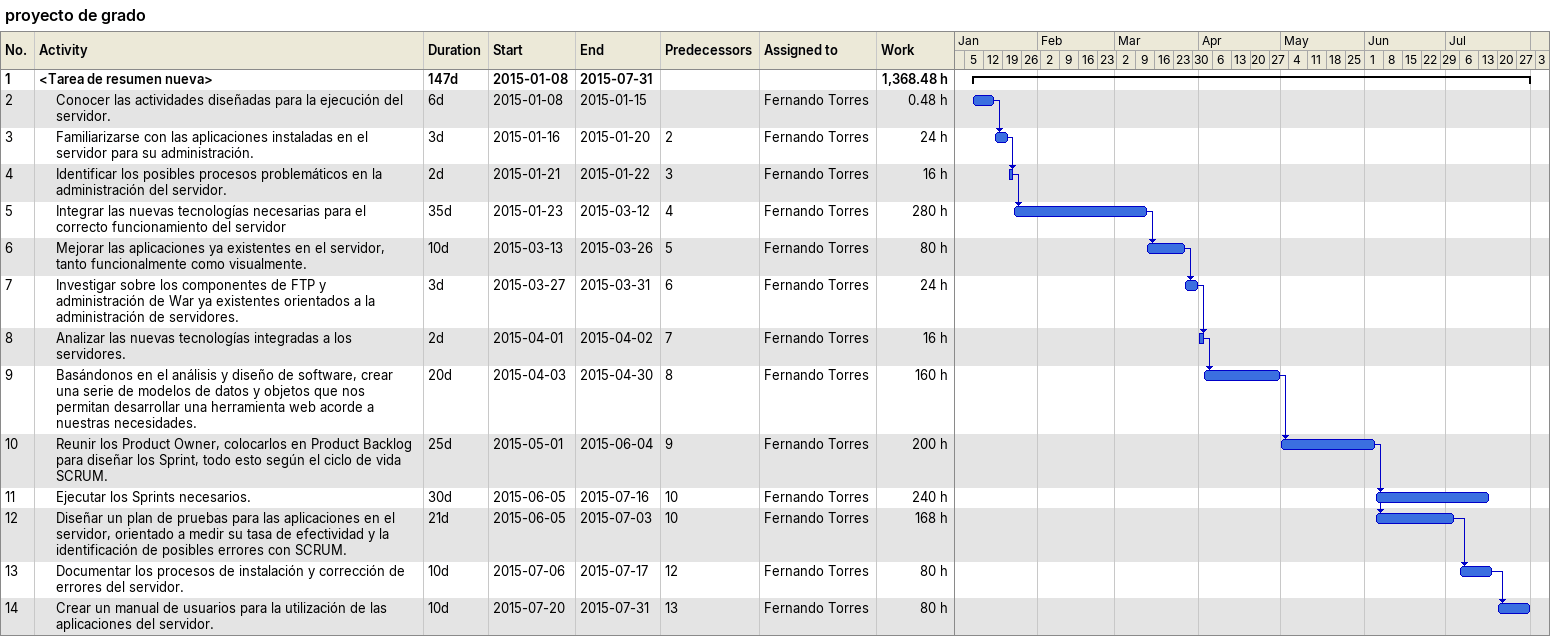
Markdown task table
proyecto de grado

| ID | Level | Task | Duration | Start | Finish | Predecessors | Resources | Work (h) |
|---|---|---|---|---|---|---|---|---|
| 1 | 1 | **<Tarea de resumen nueva>** | 147d | 2015-01-08 | 2015-07-31 |  |  | 1368.48 |
| 2 | 2 | Conocer las actividades diseñadas para la ejecución del servidor. | 6d | 2015-01-08 | 2015-01-15 |  | Fernando Torres | 0.48 |
| 3 | 2 | Familiarizarse con las aplicaciones instaladas en el servidor para su administración. | 3d | 2015-01-16 | 2015-01-20 | 2 | Fernando Torres | 24 |
| 4 | 2 | Identificar los posibles procesos problemáticos en la administración del servidor. | 2d | 2015-01-21 | 2015-01-22 | 3 | Fernando Torres | 16 |
| 5 | 2 | Integrar las nuevas tecnologías necesarias para el correcto funcionamiento del servidor | 35d | 2015-01-23 | 2015-03-12 | 4 | Fernando Torres | 280 |
| 6 | 2 | Mejorar las aplicaciones ya existentes en el servidor, tanto funcionalmente como visualmente. | 10d | 2015-03-13 | 2015-03-26 | 5 | Fernando Torres | 80 |
| 7 | 2 | Investigar sobre los componentes de FTP y administración de War ya existentes orientados a la administración de servidores. | 3d | 2015-03-27 | 2015-03-31 | 6 | Fernando Torres | 24 |
| 8 | 2 | Analizar las nuevas tecnologías integradas a los servidores. | 2d | 2015-04-01 | 2015-04-02 | 7 | Fernando Torres | 16 |
| 9 | 2 | Basándonos en el análisis y diseño de software, crear una serie de modelos de datos y objetos que nos permitan desarrollar una herramienta web acorde a nuestras necesidades. | 20d | 2015-04-03 | 2015-04-30 | 8 | Fernando Torres | 160 |
| 10 | 2 | Reunir los Product Owner, colocarlos en Product Backlog para diseñar los Sprint, todo esto según el ciclo de vida SCRUM. | 25d | 2015-05-01 | 2015-06-04 | 9 | Fernando Torres | 200 |
| 11 | 2 | Ejecutar los Sprints necesarios. | 30d | 2015-06-05 | 2015-07-16 | 10 | Fernando Torres | 240 |
| 12 | 2 | Diseñar un plan de pruebas para las aplicaciones en el servidor, orientado a medir su tasa de efectividad y la identificación de posibles errores con SCRUM. | 21d | 2015-06-05 | 2015-07-03 | 10 | Fernando Torres | 168 |
| 13 | 2 | Documentar los procesos de instalación y corrección de errores del servidor. | 10d | 2015-07-06 | 2015-07-17 | 12 | Fernando Torres | 80 |
| 14 | 2 | Crear un manual de usuarios para la utilización de las aplicaciones del servidor. | 10d | 2015-07-20 | 2015-07-31 | 13 | Fernando Torres | 80 |
